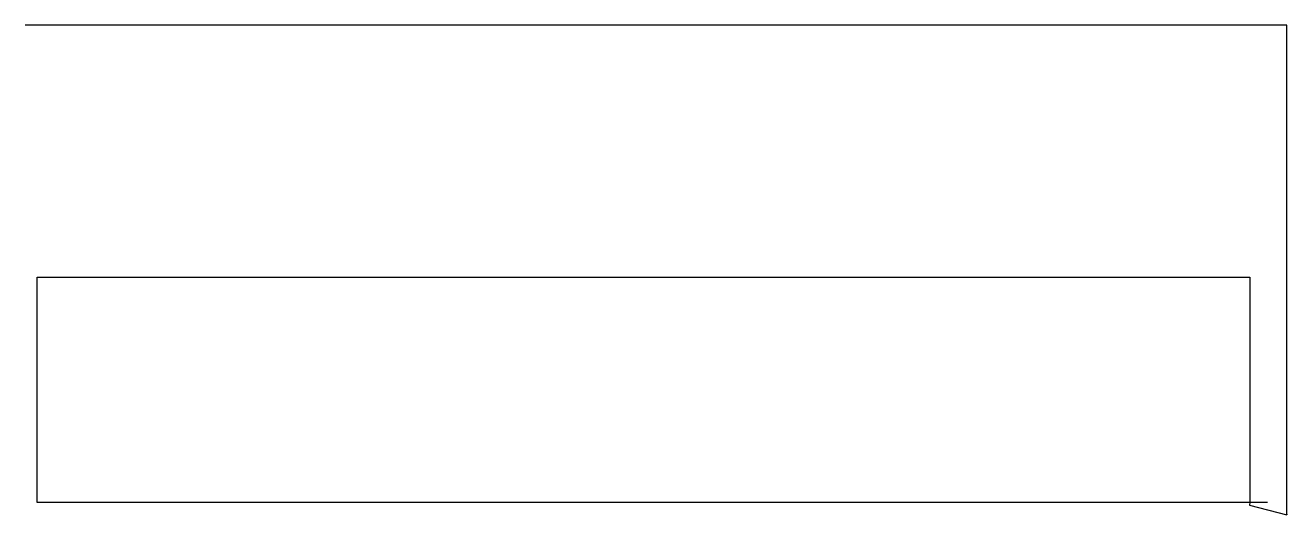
# Model space of a CAD drawing. Header units: metres. Extents: x 388 to 2574, y 0 to 849.
import ezdxf

# ---------------------------------------------------------------- set-up
doc = ezdxf.new("R2010")
doc.units = ezdxf.units.M

msp = doc.modelspace()

# ---------------------------------------------------------------- linework, layer by layer
at = {"layer": 'TOOL_0'}
for p, q in [((388.734, 849.407), (387.734, 849.407)), ((2573.572, 849.407), (388.734, 849.407)), ((2573.572, 1.001), (2573.572, 849.407)), ((408.37, 21.23), (408.37, 412.23)), ((408.37, 412.23), (2509.37, 412.23)), ((2509.37, 412.23), (2509.37, 21.23)), ((2509.37, 21.23), (408.37, 21.23)), ((2509.37, 21.23), (2509.11, 16.573)), ((2509.11, 16.573), (2573.572, 0.001)), ((2540.008, 21.23), (2509.37, 21.23)), ((2573.572, 0.001), (2573.572, 1.001)), ((2573.572, 1.001), (2573.572, 0.001)), ((2573.572, 0.001), (2573.572, 1.001)), ((2573.572, 0.001), (2573.572, 0.001))]:
    msp.add_line(p, q, dxfattribs=at)

doc.saveas('drawing.dxf')
